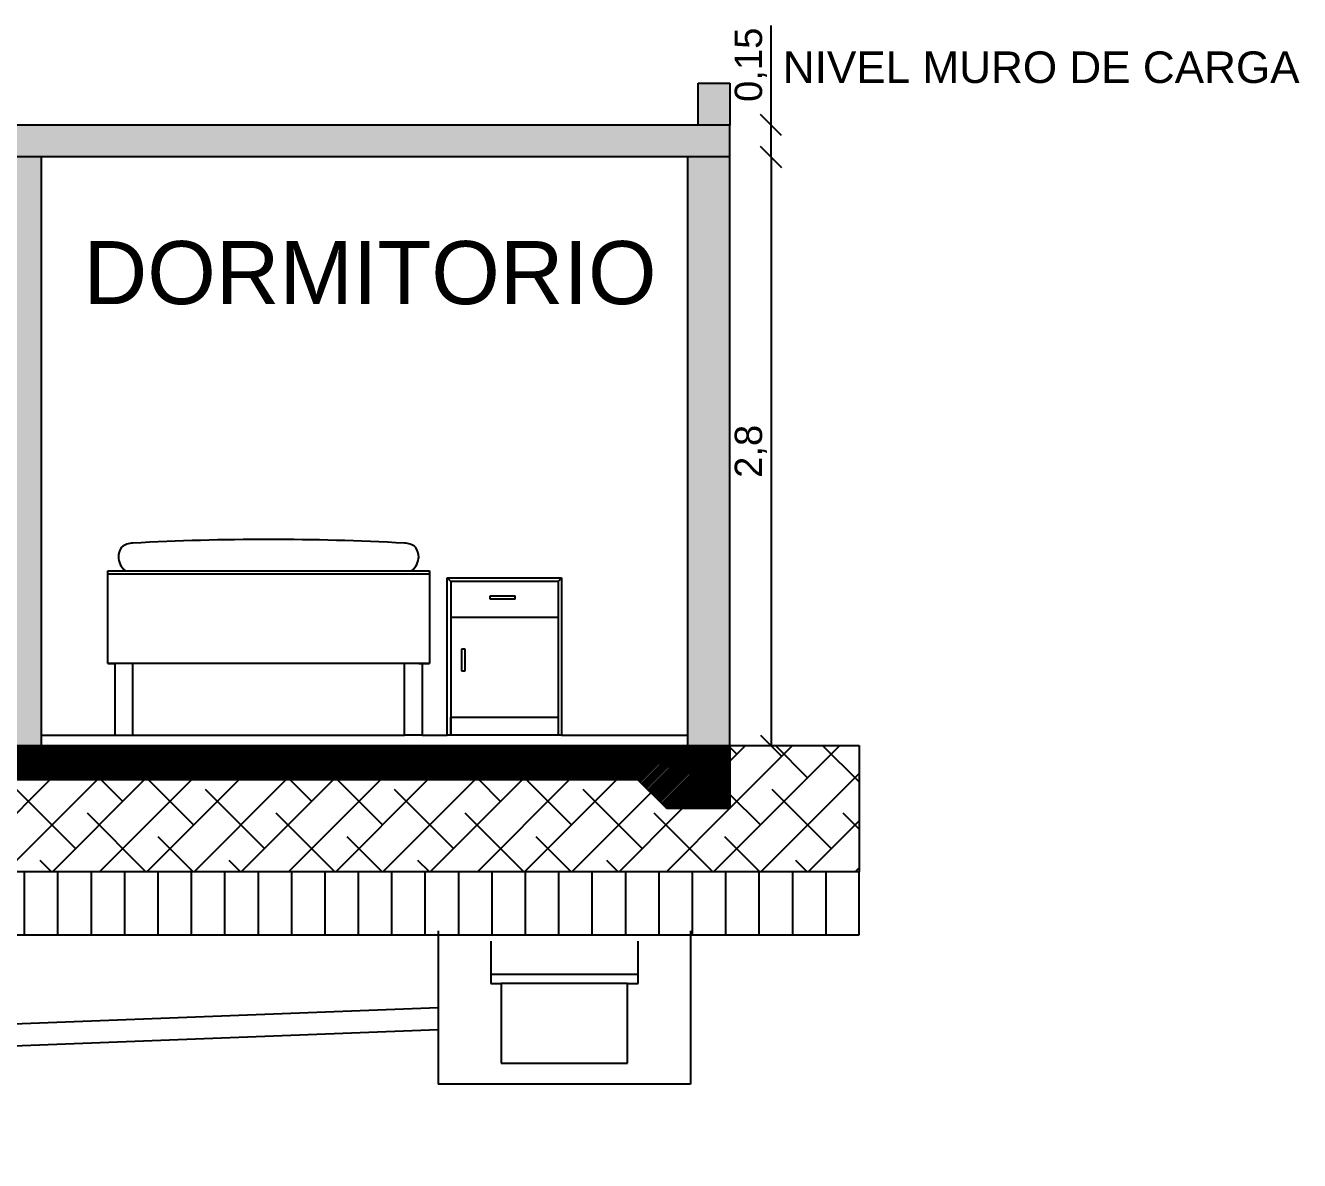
# Model space of a CAD drawing. Header units: millimetres. Extents: x 2439 to 2849, y 1282 to 1398.
# Drawn here: x 2748.05 to 2754.1, y 1344.32 to 1349.72 of the extents above; entities that cross this region are included whole.
import ezdxf

# ---------------------------------------------------------------- set-up
doc = ezdxf.new("R2010")
doc.units = ezdxf.units.MM
doc.layers.add('Inst Primaria', color=10, linetype='Continuous')
doc.layers.add('Linea Fina', color=8, linetype='Continuous', lineweight=9)
doc.styles.add('1en50', font='arial.ttf', dxfattribs={"height": 0.09})
doc.styles.get("Standard").update_dxf_attribs({"font": 'arial.ttf'})
doc.dimstyles.new('Joel', dxfattribs={"dimtxt": 0.13, "dimasz": 0.1, "dimexe": 1.25, "dimexo": 0.625, "dimgap": 0.0176, "dimtad": 1, "dimtxsty": 'Standard', "dimblk": 'OBLIQUE', "dimcen": 2.5, "dimse1": 1, "dimse2": 1, "dimclre": 256, "dimadec": 0, "dimazin": 0, "dimtfac": 1, "dimtmove": 0, "dimatfit": 3, "dimldrblk": 'OBLIQUE', "dimfxl": 1, "dimarcsym": 0})

# ---------------------------------------------------------------- blocks, each defined once
blk = doc.blocks.new('A$C65A87BA9')
at = {"linetype": 'ByBlock'}
for p, q in [((0.87, 0.4951), (0.87, 0.4974)), ((0, 0.2), (0, 0.46)), ((0, 0.46), (0.9, 0.46)), ((0.9, 0.45), (0, 0.45)), ((0.9, 0.46), (0.9, 0.45)), ((0.9, 0.45), (0.9, 0.2)), ((0.95, 0), (0.95, 0.44)), ((0.95, 0.44), (1.27, 0.44)), ((0.96, 0.43), (0.95, 0.44)), ((0.95, 0.44), (0.96, 0.43)), ((1.26, 0.43), (0.96, 0.43)), ((0.96, 0.43), (0.96, 0)), ((1.27, 0.44), (1.26, 0.43)), ((1.26, 0.43), (1.27, 0.44)), ((1.26, 0.43), (1.26, 0)), ((1.27, 0.44), (1.27, 0)), ((1.07, 0.38), (1.07, 0.39)), ((1.07, 0.39), (1.14, 0.39)), ((1.14, 0.38), (1.07, 0.38)), ((1.14, 0.38), (1.14, 0.39)), ((0.96, 0.33), (1.26, 0.33)), ((1, 0.24), (0.99, 0.24)), ((0.99, 0.24), (0.99, 0.18)), ((1, 0.18), (1, 0.24)), ((0.9, 0.2), (0, 0.2)), ((0, 0.2), (0.02, 0.2)), ((0.02, 0.2), (0.02, 0)), ((0.07, 0), (0.07, 0.2)), ((0.83, 0), (0.83, 0.2)), ((0.87, 0.2), (0.9, 0.2)), ((0.88, 0.2), (0.88, 0)), ((0.99, 0.18), (1, 0.18)), ((0.96, 0), (0.96, 0.05)), ((0.96, 0.05), (1.26, 0.05)), ((0.02, 0), (0.07, 0)), ((0.88, 0), (0.83, 0)), ((1.27, 0), (0.95, 0))]:
    blk.add_line(p, q, dxfattribs=at)
for centre, radius, start, end in [((0.07, 0.4882), 0.0488, 89.934, 129.9363), ((0.45, -6.3869), 6.9343, 86.85934, 93.14066), ((0.83, 0.4882), 0.0488, 50.0637, 90.066), ((0.08, 0.4974), 0.05, 145.6581, 180), ((0.08, 0.5), 0.05, 180, 233.1301), ((0.82, 0.5), 0.05, 306.8699, 0), ((0.82, 0.4974), 0.05, 0, 34.3419)]:
    blk.add_arc(centre, radius, start, end, dxfattribs=at)
blk = doc.blocks.new('_Oblique')
at = {"color": 0, "linetype": 'ByBlock', "lineweight": -2}
blk.add_line((-0.5, -0.5), (0.5, 0.5), dxfattribs=at)
blk = doc.blocks.new('*D115')
at = {"color": 0, "lineweight": -2, "transparency": 16777216}
blk.add_line((2751.5908, 1349.0933), (2751.5908, 1346.2955), dxfattribs=at)
at = {"layer": 'Defpoints', "color": 0, "transparency": 16777216}
for p in [(2751.3945, 1349.0933), (2751.3945, 1346.2955), (2751.5908, 1346.2955)]:
    blk.add_point(p, dxfattribs=at)
at = {"color": 0, "lineweight": -2, "transparency": 16777216, "xscale": 0.1, "yscale": 0.1, "zscale": 0.1}
for p, rotation in [((2751.5908, 1349.0933), 90), ((2751.5908, 1346.2955), 270)]:
    blk.add_blockref('_Oblique', p, dxfattribs=dict(at, rotation=rotation))
at = {"color": 0, "transparency": 16777216, "insert": (2751.495, 1347.6944), "char_height": 0.13, "attachment_point": 5, "rotation": 90}
blk.add_mtext('2,8', dxfattribs=at)
blk = doc.blocks.new('*D114')
at = {"color": 0, "lineweight": -2, "transparency": 16777216}
for p, q in [((2751.5908, 1349.2455), (2751.5908, 1349.7194)), ((2751.5908, 1349.0933), (2751.5908, 1349.2455))]:
    blk.add_line(p, q, dxfattribs=at)
at = {"layer": 'Defpoints', "color": 0, "transparency": 16777216}
for p in [(2751.3797, 1349.2455), (2751.5908, 1349.2455), (2751.3945, 1349.0933)]:
    blk.add_point(p, dxfattribs=at)
at = {"color": 0, "lineweight": -2, "transparency": 16777216, "xscale": 0.1, "yscale": 0.1, "zscale": 0.1}
for p, rotation in [((2751.5908, 1349.2455), 90), ((2751.5908, 1349.0933), 270)]:
    blk.add_blockref('_Oblique', p, dxfattribs=dict(at, rotation=rotation))
at = {"color": 0, "transparency": 16777216, "insert": (2751.495, 1349.5325), "char_height": 0.13, "attachment_point": 5, "rotation": 90}
blk.add_mtext('0,15', dxfattribs=at)

msp = doc.modelspace()

# ---------------------------------------------------------------- hatches: boundary and pattern name
h = msp.add_hatch(color=1)
h.dxf.hatch_style = 1
h.paths.add_polyline_path([(2751.24453, 1349.24553), (2751.39453, 1349.24553), (2751.39453, 1349.44553), (2751.24453, 1349.44553)])
h = msp.add_hatch(color=3)
h.dxf.hatch_style = 1
h.paths.add_polyline_path([(2731.74156, 1349.24553), (2731.74156, 1349.09553), (2736.98156, 1349.09553), (2751.39453, 1349.09553), (2751.39453, 1349.24553)])
h = msp.add_hatch(color=1)
h.dxf.hatch_style = 1
h.paths.add_polyline_path([(2748.12156, 1349.09553), (2747.97156, 1349.09553), (2747.97156, 1346.29553), (2748.12156, 1346.29553)])
h = msp.add_hatch(color=1)
h.dxf.hatch_style = 1
h.paths.add_polyline_path([(2751.19453, 1346.29553), (2751.39453, 1346.29553), (2751.39453, 1349.09553), (2751.19453, 1349.09553)])
at = {"true_color": 0xffffff}
h = msp.add_hatch(dxfattribs=at)
h.set_pattern_fill('ANSI38', scale=0.05)
h.set_pattern_definition([(45, (230.1084, -3.59012), (-0.1122532015, 0.1122532015), []), (135, (230.1084, -3.59012), (-0.3367596045, 0.1122532015), [0.396875, -0.238125])])
h.paths.add_polyline_path([(2752.00921, 1345.69553), (2752.00921, 1346.29553), (2751.39453, 1346.29553), (2751.39453, 1345.99553), (2751.09453, 1345.99553), (2750.95779, 1346.13227), (2747.75351, 1346.13227), (2745.98966, 1346.13227), (2745.89069, 1345.98227), (2745.59862, 1345.98227), (2745.49966, 1346.13227), (2741.15744, 1346.13227), (2741.05679, 1345.97972), (2740.76472, 1345.97972), (2740.66407, 1346.13227), (2735.77306, 1346.13227), (2733.91876, 1346.13225), (2732.17876, 1346.13225), (2732.04156, 1345.99553), (2731.74156, 1345.99553), (2731.74156, 1346.29553), (2731.24156, 1346.29553), (2731.24156, 1345.69553), (2731.74156, 1345.69553), (2733.48156, 1345.69553)])
h = msp.add_hatch(dxfattribs=at)
h.set_pattern_fill('JIS_WOOD', scale=0.01)
h.set_pattern_definition([(45, (230.108405, -3.590116), (-0.004999999992, 0.004999999992), [])])
h.paths.add_polyline_path([(2751.39453, 1345.99553), (2751.39453, 1346.29553), (2733.48156, 1346.29553), (2731.94156, 1346.29553), (2731.74156, 1346.29553), (2731.74156, 1345.99553), (2732.04156, 1345.99553), (2732.17876, 1346.13225), (2733.91876, 1346.13225), (2736.12236, 1346.13225), (2740.66407, 1346.13227), (2740.76472, 1345.97972), (2741.05679, 1345.97972), (2741.15744, 1346.13227), (2745.49966, 1346.13227), (2745.59862, 1345.98227), (2745.89069, 1345.98227), (2745.98966, 1346.13227), (2747.88765, 1346.13227), (2750.95779, 1346.13227), (2751.09453, 1345.99553)])
h = msp.add_hatch()
h.set_pattern_fill('ANSI31', color=256, scale=0.05, angle=45, style=0)
h.set_pattern_definition([(90, (230.1084, -3.59012), (-0.15875, 0), [])])
h.paths.add_polyline_path([(2733.48156, 1345.69553), (2731.74156, 1345.69553), (2731.24156, 1345.69553), (2731.24156, 1345.39553), (2732.88156, 1345.39553), (2752.00921, 1345.39553), (2752.00921, 1345.69553)])

# ---------------------------------------------------------------- linework, layer by layer
for p, q in [((2751.24453, 1349.24553), (2751.24453, 1349.44553)), ((2751.24453, 1349.44553), (2751.39453, 1349.44553)), ((2751.24453, 1349.44553), (2751.39453, 1349.44553)), ((2751.39453, 1349.44553), (2751.39453, 1349.24553)), ((2751.39453, 1349.24553), (2731.74156, 1349.24553)), ((2751.39453, 1349.09553), (2751.39453, 1349.24553)), ((2751.39453, 1349.09553), (2733.48156, 1349.09553)), ((2748.12156, 1349.09553), (2748.12156, 1346.29553)), ((2751.19453, 1346.29553), (2751.19453, 1349.09553)), ((2751.39453, 1346.29553), (2751.39453, 1349.09553)), ((2748.12156, 1346.34532), (2748.47137, 1346.34532)), ((2748.55633, 1346.34532), (2749.84772, 1346.34532)), ((2749.93268, 1346.34532), (2750.05162, 1346.34532)), ((2750.59536, 1346.34532), (2751.19453, 1346.34532)), ((2733.48156, 1346.29553), (2751.40921, 1346.29553)), ((2751.39453, 1346.29553), (2751.39453, 1345.99553)), ((2751.40921, 1346.29553), (2752.00921, 1346.29553)), ((2752.00921, 1346.29553), (2752.00921, 1345.69553)), ((2750.95779, 1346.13227), (2747.75351, 1346.13227)), ((2751.09453, 1345.99553), (2750.95779, 1346.13227)), ((2751.39453, 1345.99553), (2751.09453, 1345.99553)), ((2752.00921, 1345.69553), (2733.48156, 1345.69553)), ((2752.00921, 1345.39553), (2752.00921, 1345.69553)), ((2732.88156, 1345.39553), (2752.00921, 1345.39553))]:
    msp.add_line(p, q)
at = {"color": 1, "ltscale": 0.01}
for p, q in [((2747.63285, 1344.95805), (2750.00846, 1345.04995)), ((2733.89925, 1344.32246), (2750.00846, 1344.94573))]:
    msp.add_line(p, q, dxfattribs=at)
at = {"layer": 'Inst Primaria', "ltscale": 0.001}
for p, q in [((2750.00846, 1345.41495), (2750.00846, 1344.68495)), ((2751.20846, 1345.41495), (2751.20846, 1344.68495)), ((2750.25846, 1345.36495), (2750.25846, 1345.16495)), ((2750.95846, 1345.16495), (2750.95846, 1345.36495)), ((2750.25846, 1345.209), (2750.95846, 1345.209)), ((2750.25846, 1345.16495), (2750.30846, 1345.16495)), ((2750.30846, 1345.16495), (2750.30846, 1344.78495)), ((2750.90846, 1345.16495), (2750.30846, 1345.16495)), ((2750.90846, 1344.78495), (2750.90846, 1345.16495)), ((2750.90846, 1345.16495), (2750.95846, 1345.16495)), ((2750.30846, 1344.78495), (2750.90846, 1344.78495)), ((2751.20846, 1344.68495), (2750.00846, 1344.68495))]:
    msp.add_line(p, q, dxfattribs=at)

# ---------------------------------------------------------------- block references
at = {"xscale": 1.699188590006132, "yscale": 1.699188590006132, "zscale": 1.699188590006132}
msp.add_blockref('A$C65A87BA9', (2748.43739, 1346.34532), dxfattribs=at)

# ---------------------------------------------------------------- texts
at = {"insert": (2748.32283, 1348.69432), "char_height": 0.3, "attachment_point": 1}
msp.add_mtext_dynamic_manual_height_columns('DORMITORIO', width=5.1198478, gutter_width=12.5, heights=[0], dxfattribs=at)
at = {"layer": 'Linea Fina', "insert": (2751.64674, 1349.59594), "char_height": 0.15, "width": 3.1004138, "attachment_point": 1, "style": '1en50'}
msp.add_mtext('{\\C0;\\c16777215;NIVEL MURO DE CARGA }', dxfattribs=at)

# ---------------------------------------------------------------- dimensions: what is measured, and where the dimension line sits
for base, p2, picture, middle in [((2751.59075, 1349.24553), (2751.37966, 1349.24553), '*D114', (2751.49503, 1349.53246)), ((2751.59075, 1346.29553), (2751.39453, 1346.29553), '*D115', (2751.49503, 1347.69444))]:
    dim = msp.add_linear_dim(base=base, p1=(2751.39453, 1349.09334), p2=p2, angle=90, dimstyle='Joel')
    dim.commit()
    dim.dimension.update_dxf_attribs({"geometry": picture, "text_midpoint": middle})

doc.saveas('drawing.dxf')
